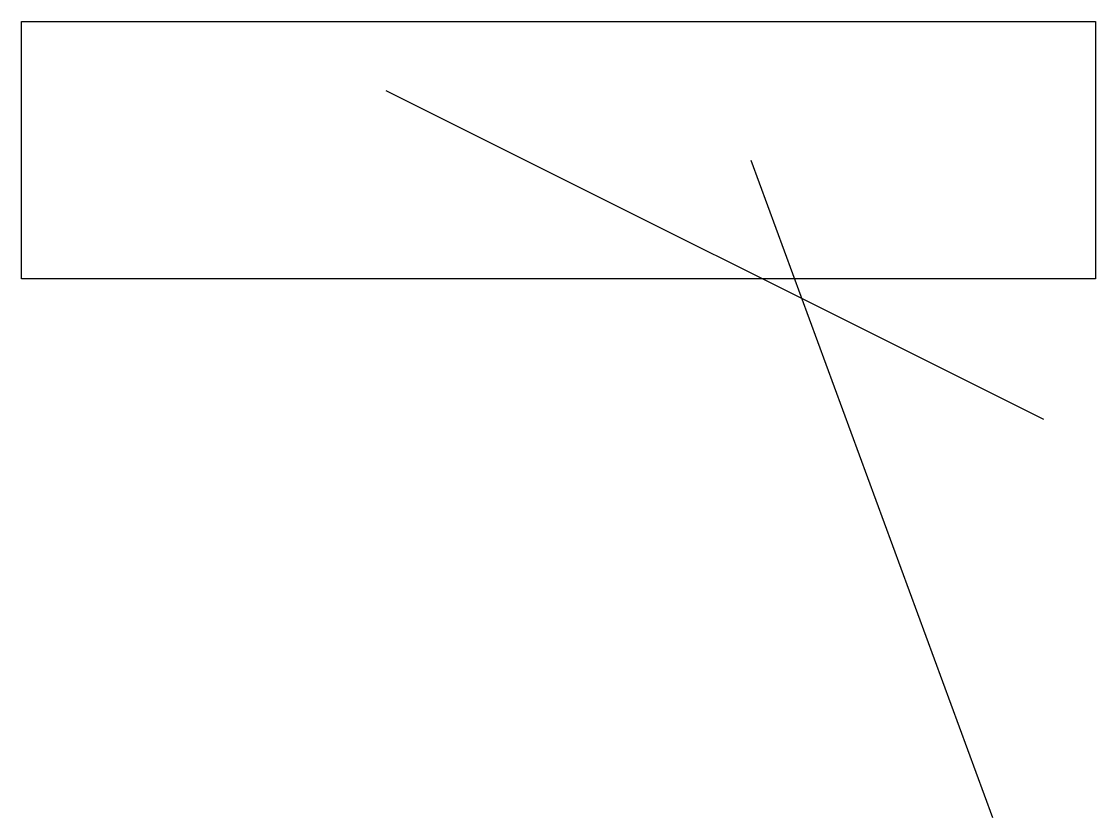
# Model space of a CAD drawing. Units: millimetres at full size, sheet at 1:100. Extents: x -61 to 16531, y -7898 to 4408.
import ezdxf

# ---------------------------------------------------------------- set-up
doc = ezdxf.new("R2010")
doc.units = ezdxf.units.MM
doc.header["$LTSCALE"] = 100
doc.layers.add('0-0', color=7, linetype='Continuous')

msp = doc.modelspace()

# ---------------------------------------------------------------- linework, layer by layer
at = {"layer": '0-0'}
for p, q in [((15734.7, -1744.9), (5571.4, 3336.7)), ((11204.1, 2265.3), (14938.8, -7898))]:
    msp.add_line(p, q, dxfattribs=at)
msp.add_lwpolyline([(-61.2, 4408.2), (16530.6, 4408.2), (16530.6, 428.6), (-61.2, 428.6)], close=True, dxfattribs=at)

doc.saveas('drawing.dxf')
